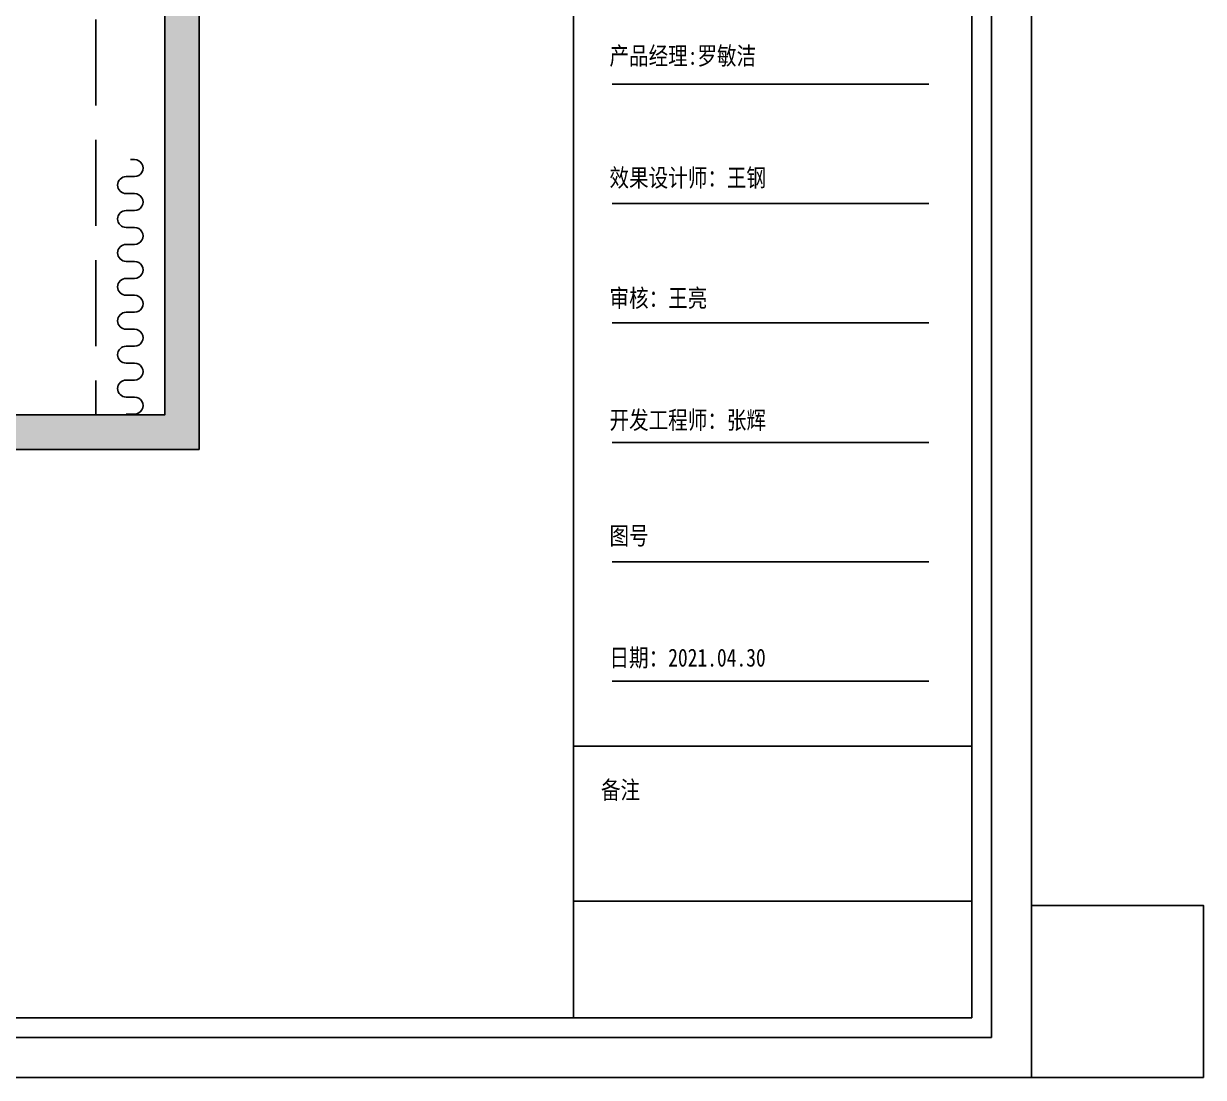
# Model space of a CAD drawing. Extents: x 422240 to 534325, y -8262 to 172635.
# Drawn here: x 491835 to 495265, y 64598 to 67663 of the extents above; entities that cross this region are included whole.
import ezdxf

# ---------------------------------------------------------------- set-up
doc = ezdxf.new("R2010")
doc.units = 0
doc.header["$LTSCALE"] = 1000
doc.header["$MEASUREMENT"] = 0
doc.linetypes.add('DASH', pattern=[0.35, 0.25, -0.1])
for name, color, linetype in [('DS-DRAPERY', 32, 'Continuous'), ('WALL', 255, 'Continuous'), ('活动家具', 7, 'Continuous')]:
    doc.layers.add(name, color=color, linetype=linetype)
doc.styles.add('WJ', font='', dxfattribs={"width": 0.8, "height": 135})
doc.styles.get('WJ').set_extended_font_data('FangSong_GB2312')

# ---------------------------------------------------------------- blocks, each defined once
blk = doc.blocks.new('次卧摆放方案图框')
at = {"color": 251}
for p, q in [((25027, 493), (25027, 17757)), ((372, 493), (25027, 493))]:
    blk.add_line(p, q, dxfattribs=at)
for p, q in [((21376, 667), (21376, 17583)), ((24853, 667), (24853, 17583)), ((21714, 8821), (24478, 8821)), ((21714, 7778), (24478, 7778)), ((21714, 6735), (24478, 6735)), ((21714, 5691), (24478, 5691)), ((21714, 4648), (24478, 4648)), ((21714, 3605), (24478, 3605)), ((21376, 3039), (24853, 3039)), ((21376, 1686), (24853, 1686)), ((546, 667), (24853, 667))]:
    blk.add_line(p, q)
blk.add_lwpolyline([(-25, 145), (25375, 145), (25375, 18105), (-25, 18105)], close=True)
at = {"attachment_point": 1, "style": 'WJ'}
for s, insert, char_height, width in [('{\\fSimSun|b0|i0|c134|p2;产品经理:罗敏洁}', (21691, 9146), 156.48, 1903.64), ('{\\fSimSun|b0|i0|c134|p2;效果设计师：王钢}', (21691, 8081), 156.48, 1955.7), ('{\\fSimSun|b0|i0|c134|p2;审核：王亮}', (21691, 7030), 156.48, 936.03), ('{\\fSimSun|b0|i0|c134|p2;开发工程师：张辉}', (21691, 5965), 156.48, 2657.1), ('图号', (21691, 4955), 156.5, 936.03), ('{\\fSimSun|b0|i0|c134|p2;日期：2021.04.30}', (21691, 3890), 156.48, 1914.62), ('{\\fSimSun|b0|i0|c134|p2;备注}', (21616, 2734), 156.48, 1247.5)]:
    blk.add_mtext(s, dxfattribs=dict(at, insert=insert, char_height=char_height, width=width))
blk = doc.blocks.new('B14-1')
for p, q in [((-933.2, 124), (-933.2, 148)), ((-837.2, 148), (-837.2, 100)), ((-741.2, 148), (-741.2, 100)), ((-645.2, 148), (-645.2, 100)), ((-549.2, 148), (-549.2, 100)), ((-453.2, 148), (-453.2, 100)), ((-357.2, 148), (-357.2, 100)), ((-261.2, 148), (-261.2, 100)), ((-165.2, 148), (-165.2, 100)), ((-69.2, 148), (-69.2, 100)), ((26.8, 148), (26.8, 100)), ((122.8, 148), (122.8, 100)), ((218.8, 148), (218.8, 100)), ((314.8, 148), (314.8, 100)), ((410.8, 148), (410.8, 100)), ((506.8, 148), (506.8, 100))]:
    blk.add_line(p, q)
blk.add_lwpolyline([(-933.2, 124, 0, 0, 0), (-1136.7, 124, 90, 0, 0), (-1244.7, 124, 0, 0, 0)], format="xyseb")
for centre, start, end in [((-885.2, 148), 360, 180.00016), ((-693.2, 148), 360, 180.00016), ((-501.2, 148), 360, 180.00016), ((-309.2, 148), 360, 180.00016), ((-117.2, 148), 360, 180.00016), ((74.8, 148), 0, 180.00016), ((266.8, 148), 0, 180.00016), ((458.8, 148), 0, 180.00016), ((-789.2, 100), 180, 360), ((-597.2, 100), 180, 360), ((-405.2, 100), 180, 360), ((-213.2, 100), 180, 360), ((-21.2, 100), 180, 0), ((170.8, 100), 180, 0), ((362.8, 100), 180, 0)]:
    blk.add_arc(centre, 48, start, end)

msp = doc.modelspace()

# ---------------------------------------------------------------- hatches: boundary and pattern name
at = {"layer": '活动家具'}
h = msp.add_hatch(dxfattribs=at)
h.set_pattern_fill('钢筋混凝土', color=251, scale=10, angle=180)
h.set_pattern_definition([(225, (485355.32, 105135.118), (17.67767, -17.67767), []), (230, (485355.32, 105135.12), (-71.72602, 6.27521), [7.5, -82.5]), (175, (485355.32, 105135.12), (13.87513, -75.21921), [6, -66]), (280.4514, (485349.34, 105135.64), (-57.85094, -68.94395), [6.37402, -70.11421]), (226.1842, (485355.32, 105115.12), (-106.7241, 16.5519), [11.25, -123.75]), (276.6356, (485346.43, 105116.5), (-93.46627, -97.4118), [9.56103, -105.1713]), (171.1842, (485355.32, 105115.12), (-93.4662, -97.41186), [9, -99]), (201, (485345.32, 105120.12), (-59.690705, 40.26189), [7.5, -82.5]), (146, (485345.32, 105120.12), (-24.33153, -72.515), [6, -66]), (251.4514, (485340.346, 105123.474), (-84.02226, -32.25305), [6.37402, -70.11421]), (217.5, (485355.32, 105135.118), (-1.215986, -33.289385), [0, -65.2, 0, -67, 0, -66.25]), (187.5, (485355.32, 105135.12), (-26.306954, -39.44117), [0, -38.2, 0, -63.7, 0, -25.25]), (147.5, (485377.62, 105135.118), (-53.382244, 2.255487), [0, -25, 0, -78, 0, -103.5]), (137.5, (485387.62, 105135.12), (-58.318617, -10.0105), [0, -32.5, 0, -51.8, 0, -73.5])])
h.paths.add_polyline_path([(492344.9, 69574.6), (487745.3, 69574.6), (487745.3, 67424.6), (487845.3, 67424.6), (487845.3, 69474.6), (492244.9, 69474.6), (492244.9, 66524.6), (487845.3, 66524.6), (487845.3, 66624.6), (487745.3, 66624.6), (487745.3, 66424.6), (492344.9, 66424.6)])

# ---------------------------------------------------------------- linework, layer by layer
msp.add_lwpolyline([(494764.6, 64598.1), (495264.6, 64598.1), (495264.6, 65098.1), (494764.6, 65098.1)], close=True)
at = {"layer": 'WALL', "color": 251, "linetype": 'DASH'}
msp.add_line((492044.9, 69424.6), (492044.9, 66524.6), dxfattribs=at)
at = {"layer": 'WALL'}
msp.add_lwpolyline([(487845.3, 66624.6), (487845.3, 66524.6), (492244.9, 66524.6), (492244.9, 69474.6), (487845.3, 69474.6), (487845.3, 67424.6), (487745.3, 67424.6), (487745.3, 69574.6), (492344.9, 69574.6), (492344.9, 66424.6), (487745.3, 66424.6), (487745.3, 66624.6)], close=True, dxfattribs=at)

# ---------------------------------------------------------------- block references
at = {"xscale": 0.3330153595476334, "yscale": 0.3330153595476334, "zscale": 0.3330153595476334}
msp.add_blockref('次卧摆放方案图框', (486314.5, 64549.6), dxfattribs=at)
at = {"layer": 'DS-DRAPERY', "xscale": 0.5138421538021635, "yscale": 0.5138421538021635, "zscale": 0.5138421538021635, "rotation": 270}
msp.add_blockref('B14-1', (492081.2, 66787.8), dxfattribs=at)

doc.saveas('drawing.dxf')
